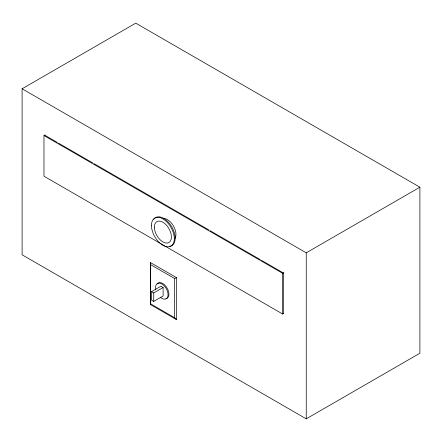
<?xml version="1.0" encoding="UTF-8"?>
<svg xmlns="http://www.w3.org/2000/svg" width="442" height="442" viewBox="0 0 442 442"><rect width="100%" height="100%" fill="white"/><g stroke="black" fill="none" stroke-linecap="round" stroke-linejoin="round"><path stroke-width="0.66" d="M150.462 304.588L150.744 303.919L150.462 262.592L176.601 277.687L176.601 319.682L150.462 304.588L150.462 262.592M22.1 88.776L135.755 23.155L419.9 187.204L419.9 353.224L306.245 418.845L22.1 254.796L22.1 88.776L306.245 252.824L419.9 187.204M283.847 313.334L282.659 314.019L43.979 176.22L43.979 135.534L45.167 134.849M151.523 291.665L160.899 286.256L163.109 287.527L163.109 295.985L153.733 301.4L151.523 300.124L151.523 291.665L153.733 292.941L163.109 287.527M43.979 135.534L282.659 273.333L283.847 272.648M150.744 264.73L174.612 278.51L176.601 277.687M44.83 135.252L57.361 142.49M58.554 143.175L92.566 162.816M93.759 163.501L208.922 229.989M210.116 230.68L260.239 259.62M261.432 260.31L283.51 273.057L283.51 313.737M150.744 303.919L174.612 317.699L176.601 319.682M306.245 252.824L306.245 418.845M282.659 273.333L282.659 314.019M174.612 278.51L174.612 317.699M153.733 292.941L153.733 301.4M155.805 289.626A8.84 5.105 60 0 1 161.197 283.593A8.84 5.105 60 0 1 168.059 295.273A8.84 5.105 60 0 1 160.286 297.245M157.225 283.968A8.84 5.105 60 0 1 167.037 287.991A8.84 5.105 60 0 1 165.872 298.693M163.065 218.475A12.056 6.962 60 0 1 173.375 225.807A12.056 6.962 60 0 1 174.888 238.536M153.75 219.381A16.183 9.343 60 0 1 171.711 226.691A16.183 9.343 60 0 1 169.618 246.31M154.368 227.304A12.056 6.962 60 0 0 167.269 243.045A12.056 6.962 60 0 0 167.043 225.868A12.056 6.962 60 0 0 154.368 227.304M151.451 225.674A16.183 9.343 60 0 0 168.767 246.802A16.183 9.343 60 0 0 168.457 223.746A16.183 9.343 60 0 0 151.451 225.674"/></g></svg>
